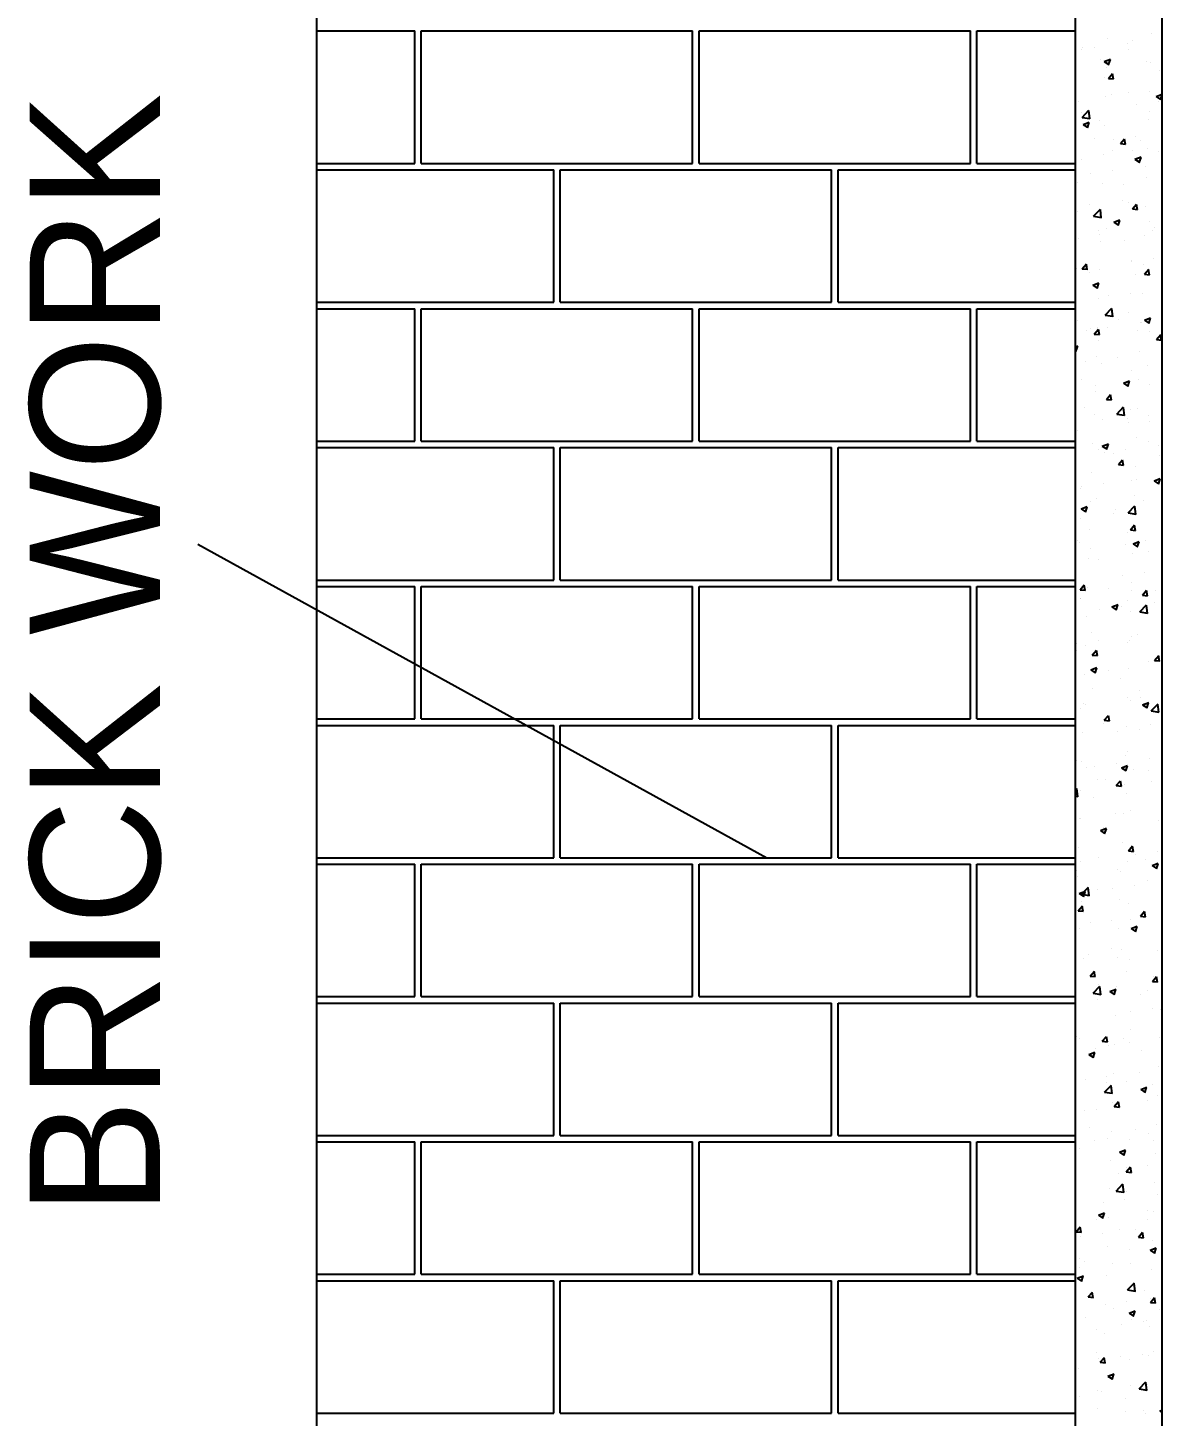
# Model space of a CAD drawing. Header units: metres. Extents: x -1560488.3 to -1560394.4, y 43534.5 to 43593.3.
# Drawn here: x -1560436.956 to -1560435.077, y 43543.477 to 43545.777 of the extents above; entities that cross this region are included whole.
import ezdxf

# ---------------------------------------------------------------- set-up
doc = ezdxf.new("R2010")
doc.units = ezdxf.units.M
doc.header["$LTSCALE"] = 750
doc.header["$MEASUREMENT"] = 0
doc.layers.get('0').update_dxf_attribs({"lineweight": 5})
doc.layers.add('BO', color=1, linetype='Continuous')
doc.styles.add('Romantic', font='GOTHIC.TTF')

# ---------------------------------------------------------------- blocks, each defined once
blk = doc.blocks.new('A$C70167D43')
at = {"color": 0}
for p, q in [((-238.45, 286.7), (-238.45, 649.47)), ((-157.14, 330.66), (-157.14, 591.19)), ((-147.84, 330.66), (-147.84, 591.19)), ((-251.2, 458.55), (-190.22, 424.95))]:
    blk.add_line(p, q, dxfattribs=at)
at = {"color": 4}
for p, q in [((-238.45, 513.58), (-227.95, 513.58)), ((-227.95, 499.39), (-227.95, 513.58)), ((-227.26, 513.58), (-198.18, 513.58)), ((-227.26, 499.39), (-227.26, 513.58)), ((-198.18, 499.39), (-198.18, 513.58)), ((-197.48, 513.58), (-168.4, 513.58)), ((-197.48, 499.39), (-197.48, 513.58)), ((-168.4, 499.39), (-168.4, 513.58)), ((-167.71, 513.58), (-157.14, 513.58)), ((-167.71, 499.39), (-167.71, 513.58)), ((-238.45, 499.39), (-227.95, 499.39)), ((-238.45, 498.69), (-213.07, 498.69)), ((-227.26, 499.39), (-198.18, 499.39)), ((-213.07, 484.5), (-213.07, 498.69)), ((-212.37, 498.69), (-183.29, 498.69)), ((-212.37, 484.5), (-212.37, 498.69)), ((-197.48, 499.39), (-168.4, 499.39)), ((-183.29, 484.5), (-183.29, 498.69)), ((-182.59, 498.69), (-157.14, 498.69)), ((-182.59, 484.5), (-182.59, 498.69)), ((-167.71, 499.39), (-157.14, 499.39)), ((-238.45, 484.5), (-213.07, 484.5)), ((-238.45, 483.8), (-227.95, 483.8)), ((-227.95, 469.61), (-227.95, 483.8)), ((-227.26, 483.8), (-198.18, 483.8)), ((-227.26, 469.61), (-227.26, 483.8)), ((-212.37, 484.5), (-183.29, 484.5)), ((-198.18, 469.61), (-198.18, 483.8)), ((-197.48, 483.8), (-168.4, 483.8)), ((-197.48, 469.61), (-197.48, 483.8)), ((-182.59, 484.5), (-157.14, 484.5)), ((-168.4, 469.61), (-168.4, 483.8)), ((-167.71, 483.8), (-157.14, 483.8)), ((-167.71, 469.61), (-167.71, 483.8)), ((-238.45, 469.61), (-227.95, 469.61)), ((-238.45, 468.91), (-213.07, 468.91)), ((-227.26, 469.61), (-198.18, 469.61)), ((-213.07, 454.72), (-213.07, 468.91)), ((-212.37, 468.91), (-183.29, 468.91)), ((-212.37, 454.72), (-212.37, 468.91)), ((-197.48, 469.61), (-168.4, 469.61)), ((-183.29, 454.72), (-183.29, 468.91)), ((-182.59, 468.91), (-157.14, 468.91)), ((-182.59, 454.72), (-182.59, 468.91)), ((-167.71, 469.61), (-157.14, 469.61)), ((-238.45, 454.72), (-213.07, 454.72)), ((-238.45, 454.03), (-227.95, 454.03)), ((-227.95, 439.84), (-227.95, 454.03)), ((-227.26, 454.03), (-198.18, 454.03)), ((-227.26, 439.84), (-227.26, 454.03)), ((-212.37, 454.72), (-183.29, 454.72)), ((-198.18, 439.84), (-198.18, 454.03)), ((-197.48, 454.03), (-168.4, 454.03)), ((-197.48, 439.84), (-197.48, 454.03)), ((-182.59, 454.72), (-157.14, 454.72)), ((-168.4, 439.84), (-168.4, 454.03)), ((-167.71, 454.03), (-157.14, 454.03)), ((-167.71, 439.84), (-167.71, 454.03)), ((-238.45, 439.84), (-227.95, 439.84)), ((-238.45, 439.14), (-213.07, 439.14)), ((-227.26, 439.84), (-198.18, 439.84)), ((-213.07, 424.95), (-213.07, 439.14)), ((-212.37, 439.14), (-183.29, 439.14)), ((-212.37, 424.95), (-212.37, 439.14)), ((-197.48, 439.84), (-168.4, 439.84)), ((-183.29, 424.95), (-183.29, 439.14)), ((-182.59, 439.14), (-157.14, 439.14)), ((-182.59, 424.95), (-182.59, 439.14)), ((-167.71, 439.84), (-157.14, 439.84)), ((-238.45, 424.95), (-213.07, 424.95)), ((-238.45, 424.25), (-227.95, 424.25)), ((-227.95, 410.06), (-227.95, 424.25)), ((-227.26, 410.06), (-227.26, 424.25)), ((-227.26, 424.25), (-198.18, 424.25)), ((-212.37, 424.95), (-183.29, 424.95)), ((-198.18, 410.06), (-198.18, 424.25)), ((-197.48, 410.06), (-197.48, 424.25)), ((-197.48, 424.25), (-168.4, 424.25)), ((-182.59, 424.95), (-157.14, 424.95)), ((-168.4, 410.06), (-168.4, 424.25)), ((-167.71, 410.06), (-167.71, 424.25)), ((-167.71, 424.25), (-157.14, 424.25)), ((-238.45, 410.06), (-227.95, 410.06)), ((-238.45, 409.37), (-213.07, 409.37)), ((-227.26, 410.06), (-198.18, 410.06)), ((-213.07, 395.18), (-213.07, 409.37)), ((-212.37, 409.37), (-183.29, 409.37)), ((-212.37, 395.18), (-212.37, 409.37)), ((-197.48, 410.06), (-168.4, 410.06)), ((-183.29, 395.18), (-183.29, 409.37)), ((-182.59, 409.37), (-157.14, 409.37)), ((-182.59, 395.18), (-182.59, 409.37)), ((-167.71, 410.06), (-157.14, 410.06)), ((-238.45, 395.18), (-213.07, 395.18)), ((-238.45, 394.48), (-227.95, 394.48)), ((-227.95, 380.29), (-227.95, 394.48)), ((-227.26, 394.48), (-198.18, 394.48)), ((-227.26, 380.29), (-227.26, 394.48)), ((-212.37, 395.18), (-183.29, 395.18)), ((-198.18, 380.29), (-198.18, 394.48)), ((-197.48, 394.48), (-168.4, 394.48)), ((-197.48, 380.29), (-197.48, 394.48)), ((-182.59, 395.18), (-157.14, 395.18)), ((-168.4, 380.29), (-168.4, 394.48)), ((-167.71, 394.48), (-157.14, 394.48)), ((-167.71, 380.29), (-167.71, 394.48)), ((-238.45, 380.29), (-227.95, 380.29)), ((-238.45, 379.59), (-213.07, 379.59)), ((-227.26, 380.29), (-198.18, 380.29)), ((-213.07, 365.4), (-213.07, 379.59)), ((-212.37, 379.59), (-183.29, 379.59)), ((-212.37, 365.4), (-212.37, 379.59)), ((-197.48, 380.29), (-168.4, 380.29)), ((-183.29, 365.4), (-183.29, 379.59)), ((-182.59, 379.59), (-157.14, 379.59)), ((-182.59, 365.4), (-182.59, 379.59)), ((-167.71, 380.29), (-157.14, 380.29)), ((-238.45, 365.4), (-213.07, 365.4)), ((-212.37, 365.4), (-183.29, 365.4)), ((-182.59, 365.4), (-157.14, 365.4))]:
    blk.add_line(p, q, dxfattribs=at)
at = {"color": 2}
for p, q in [((-153.68, 512.74), (-153.68, 512.74)), ((-151.57, 512.23), (-151.57, 512.23)), ((-151.03, 512.54), (-151.03, 512.54)), ((-148.98, 513.34), (-148.98, 513.34)), ((-156.46, 511.6), (-156.46, 511.6)), ((-156.42, 511.76), (-156.42, 511.76)), ((-155.1, 511.76), (-155.1, 511.76)), ((-154.05, 510.31), (-153.39, 510.56)), ((-151.45, 511.55), (-151.45, 511.55)), ((-154.46, 510.51), (-154.46, 510.51)), ((-154.05, 510.31), (-153.58, 510)), ((-153.79, 509.65), (-153.79, 509.65)), ((-153.59, 509.95), (-153.4, 510.52)), ((-149.49, 510.3), (-149.49, 510.3)), ((-149.09, 510.24), (-149.09, 510.24)), ((-148.14, 509.33), (-148.14, 509.33)), ((-154.02, 508.56), (-154.02, 508.56)), ((-153.61, 508.5), (-153.17, 509.03)), ((-153.61, 508.5), (-153.06, 508.45)), ((-153.07, 508.4), (-153.17, 508.99)), ((-153.91, 506.55), (-153.91, 506.55)), ((-153.3, 506.82), (-153.3, 506.82)), ((-151.41, 506.98), (-151.41, 506.98)), ((-149.21, 507.14), (-149.21, 507.14)), ((-148.49, 506.57), (-147.84, 506.82)), ((-148.49, 506.57), (-148.03, 506.25)), ((-148.34, 506.61), (-148.34, 506.61)), ((-148.04, 506.21), (-147.85, 506.77)), ((-156.84, 506.05), (-156.84, 506.05)), ((-156.47, 504.89), (-156.47, 504.89)), ((-156.42, 504.32), (-155.7, 505.08)), ((-155.6, 504.16), (-155.7, 505.04)), ((-150.59, 505.66), (-150.59, 505.66)), ((-149.18, 504.94), (-149.18, 504.94)), ((-148.26, 505.97), (-148.26, 505.97)), ((-156.42, 504.32), (-155.59, 504.19)), ((-156.31, 503.56), (-155.66, 503.81)), ((-156.31, 503.56), (-155.85, 503.25)), ((-155.85, 503.21), (-155.67, 503.77)), ((-154.61, 504.01), (-154.61, 504.01)), ((-154.02, 503.45), (-154.02, 503.45)), ((-149.32, 504.05), (-149.32, 504.05)), ((-155.11, 502.07), (-155.11, 502.07)), ((-153.04, 501.99), (-153.04, 501.99)), ((-152.32, 501.5), (-151.87, 502.03)), ((-151.77, 501.4), (-151.88, 501.99)), ((-150.71, 502.3), (-150.71, 502.3)), ((-150.15, 501.86), (-150.15, 501.86)), ((-154.13, 500.35), (-154.13, 500.35)), ((-153.15, 500.82), (-153.15, 500.82)), ((-152.32, 501.5), (-151.77, 501.45)), ((-151.06, 500.75), (-151.06, 500.75)), ((-149.43, 500.95), (-149.43, 500.95)), ((-148.19, 500.61), (-148.19, 500.61)), ((-156.48, 499.82), (-156.48, 499.82)), ((-150.76, 499.82), (-150.1, 500.07)), ((-150.76, 499.82), (-150.29, 499.51)), ((-150.3, 499.46), (-150.11, 500.02)), ((-149.63, 499.09), (-149.63, 499.09)), ((-156.97, 497.34), (-156.97, 497.34)), ((-155.49, 498.32), (-155.49, 498.32)), ((-154.25, 497.26), (-154.25, 497.26)), ((-153.16, 498.63), (-153.16, 498.63)), ((-149.55, 497.85), (-149.55, 497.85)), ((-152, 497.13), (-152, 497.13)), ((-156.87, 494.27), (-156.87, 494.27)), ((-155.6, 494.96), (-155.6, 494.96)), ((-155.19, 493.72), (-154.46, 494.47)), ((-154.37, 493.56), (-154.47, 494.44)), ((-152.08, 495.42), (-152.08, 495.42)), ((-151.44, 495.2), (-151.44, 495.2)), ((-151.03, 494.5), (-150.58, 495.03)), ((-151.03, 494.5), (-150.48, 494.45)), ((-150.48, 494.41), (-150.59, 494.99)), ((-149.66, 494.75), (-149.66, 494.75)), ((-155.19, 493.72), (-154.36, 493.59)), ((-154.36, 494.16), (-154.36, 494.16)), ((-153.02, 493.07), (-152.37, 493.32)), ((-153.02, 493.07), (-152.56, 492.76)), ((-152.56, 492.71), (-152.38, 493.28)), ((-149.21, 493.16), (-149.21, 493.16)), ((-156.82, 491.34), (-156.82, 491.34)), ((-154.64, 492.23), (-154.64, 492.23)), ((-154.53, 491.75), (-154.53, 491.75)), ((-153.81, 492.38), (-153.81, 492.38)), ((-149.77, 491.66), (-149.77, 491.66)), ((-148.84, 492.17), (-148.84, 492.17)), ((-148.65, 492.53), (-148.65, 492.53)), ((-154.47, 491.06), (-154.47, 491.06)), ((-151.85, 491.13), (-151.85, 491.13)), ((-156.41, 488.08), (-155.97, 488.62)), ((-155.87, 487.99), (-155.97, 488.57)), ((-151.1, 488.86), (-151.1, 488.86)), ((-151.08, 488.97), (-151.08, 488.97)), ((-149.89, 488.56), (-149.89, 488.56)), ((-148.77, 489.16), (-148.77, 489.16)), ((-156.98, 488.08), (-156.98, 488.08)), ((-156.51, 488.04), (-156.51, 488.04)), ((-156.41, 488.08), (-155.86, 488.04)), ((-155.66, 487.65), (-155.66, 487.65)), ((-154.59, 487.96), (-154.59, 487.96)), ((-150.69, 487.44), (-150.69, 487.44)), ((-149.74, 487.5), (-149.29, 488.04)), ((-149.74, 487.5), (-149.19, 487.45)), ((-149.19, 487.41), (-149.3, 487.99)), ((-155.28, 486.32), (-154.63, 486.57)), ((-155.28, 486.32), (-154.82, 486.01)), ((-154.83, 485.97), (-154.64, 486.53)), ((-151.22, 485.49), (-151.22, 485.49)), ((-150, 485.46), (-150, 485.46)), ((-154.7, 484.87), (-154.7, 484.87)), ((-153.95, 483.12), (-153.23, 483.87)), ((-153.55, 485.19), (-153.55, 485.19)), ((-153.13, 482.95), (-153.24, 483.83)), ((-156.9, 482.49), (-156.9, 482.49)), ((-153.95, 483.12), (-153.13, 482.99)), ((-152.51, 482.68), (-152.51, 482.68)), ((-151.47, 483.42), (-151.47, 483.42)), ((-150.14, 482.29), (-150.14, 482.29)), ((-150.11, 482.36), (-150.11, 482.36)), ((-149.73, 482.58), (-149.08, 482.83)), ((-149.73, 482.58), (-149.27, 482.27)), ((-149.27, 482.22), (-149.09, 482.78)), ((-156, 481.52), (-156, 481.52)), ((-155.51, 481.64), (-155.51, 481.64)), ((-155.12, 481.09), (-154.68, 481.62)), ((-155.12, 481.09), (-154.57, 481.04)), ((-154.81, 481.77), (-154.81, 481.77)), ((-154.58, 480.99), (-154.68, 481.58)), ((-153.67, 481.82), (-153.67, 481.82)), ((-150.54, 481.43), (-150.54, 481.43)), ((-149.24, 481.38), (-149.24, 481.38)), ((-148.45, 480.5), (-148, 481.04)), ((-147.9, 480.41), (-148.01, 480.99)), ((-157.14, 479.73), (-156.9, 479.83)), ((-157.14, 479.3), (-157.08, 479.26)), ((-157.09, 479.22), (-156.9, 479.78)), ((-154.67, 480.44), (-154.67, 480.44)), ((-148.45, 480.5), (-147.89, 480.45)), ((-156.11, 478.15), (-156.11, 478.15)), ((-154.93, 478.67), (-154.93, 478.67)), ((-154.36, 477.95), (-154.36, 477.95)), ((-152.59, 478.62), (-152.59, 478.62)), ((-150.23, 479.27), (-150.23, 479.27)), ((-151.11, 477.19), (-151.11, 477.19)), ((-149.39, 477.74), (-149.39, 477.74)), ((-156.54, 476.26), (-156.54, 476.26)), ((-155.04, 475.57), (-155.04, 475.57)), ((-155.04, 474.95), (-155.04, 474.95)), ((-151.99, 475.83), (-151.34, 476.08)), ((-151.99, 475.83), (-151.53, 475.52)), ((-151.54, 475.47), (-151.35, 476.04)), ((-150.34, 476.17), (-150.34, 476.17)), ((-149.16, 475.72), (-149.16, 475.72)), ((-153.83, 474.09), (-153.38, 474.62)), ((-153.83, 474.09), (-153.28, 474.04)), ((-153.28, 473.99), (-153.39, 474.58)), ((-156.17, 473.2), (-156.17, 473.2)), ((-155.15, 472.48), (-155.15, 472.48)), ((-154.21, 471.95), (-154.21, 471.95)), ((-152.72, 472.51), (-152, 473.27)), ((-152.72, 472.51), (-151.89, 472.38)), ((-151.9, 472.35), (-152, 473.23)), ((-151.61, 472.05), (-151.61, 472.05)), ((-151.2, 472.99), (-151.2, 472.99)), ((-150.45, 473.07), (-150.45, 473.07)), ((-149.28, 472.36), (-149.28, 472.36)), ((-156.92, 470.71), (-156.92, 470.71)), ((-151.5, 471.64), (-151.5, 471.64)), ((-149.24, 471.74), (-149.24, 471.74)), ((-155.26, 469.38), (-155.26, 469.38)), ((-154.26, 469.08), (-153.61, 469.33)), ((-154.26, 469.08), (-153.79, 468.77)), ((-153.8, 468.73), (-153.61, 469.29)), ((-150.56, 469.98), (-150.56, 469.98)), ((-149.27, 469.59), (-149.27, 469.59)), ((-148.2, 469.15), (-148.2, 469.15)), ((-154.69, 468.66), (-154.69, 468.66)), ((-154.06, 468.38), (-154.06, 468.38)), ((-153.05, 468.26), (-153.05, 468.26)), ((-152.54, 467.09), (-152.09, 467.62)), ((-151.99, 466.99), (-152.1, 467.58)), ((-151.73, 468.69), (-151.73, 468.69)), ((-148.09, 468.05), (-148.09, 468.05)), ((-155.38, 466.28), (-155.38, 466.28)), ((-152.54, 467.09), (-151.99, 467.04)), ((-150.68, 466.88), (-150.68, 466.88)), ((-156.57, 464.48), (-156.57, 464.48)), ((-156.5, 464.71), (-156.5, 464.71)), ((-154.18, 465.02), (-154.18, 465.02)), ((-151.14, 465.41), (-151.14, 465.41)), ((-150.65, 465.48), (-150.65, 465.48)), ((-148.7, 465.34), (-148.05, 465.59)), ((-148.7, 465.34), (-148.24, 465.03)), ((-148.25, 464.98), (-148.06, 465.54)), ((-155.49, 463.18), (-155.49, 463.18)), ((-154.87, 463.5), (-154.87, 463.5)), ((-150.79, 463.78), (-150.79, 463.78)), ((-149.9, 463.29), (-149.9, 463.29)), ((-156.52, 462.34), (-155.87, 462.59)), ((-156.52, 462.34), (-156.06, 462.02)), ((-156.07, 461.98), (-155.88, 462.54)), ((-153.1, 461.81), (-153.1, 461.81)), ((-152.9, 462.25), (-152.9, 462.25)), ((-151.49, 461.91), (-150.76, 462.66)), ((-151.49, 461.91), (-150.66, 461.78)), ((-150.67, 461.74), (-150.77, 462.63)), ((-147.94, 462.04), (-147.94, 462.04)), ((-156.62, 461.35), (-156.62, 461.35)), ((-155.6, 460.09), (-155.6, 460.09)), ((-151.25, 460.09), (-150.8, 460.62)), ((-151.25, 460.09), (-150.69, 460.04)), ((-150.9, 460.68), (-150.9, 460.68)), ((-150.7, 460), (-150.81, 460.58)), ((-156.95, 458.92), (-156.95, 458.92)), ((-156.72, 458.77), (-156.72, 458.77)), ((-151.75, 458.56), (-151.75, 458.56)), ((-151.52, 459.85), (-151.52, 459.85)), ((-150.97, 458.59), (-150.32, 458.84)), ((-150.97, 458.59), (-150.5, 458.28)), ((-150.51, 458.23), (-150.32, 458.8)), ((-149.67, 458.92), (-149.67, 458.92)), ((-155.72, 456.99), (-155.72, 456.99)), ((-155.55, 458.14), (-155.55, 458.14)), ((-151.02, 457.59), (-151.02, 457.59)), ((-149.29, 457.81), (-149.29, 457.81)), ((-154.72, 456.88), (-154.72, 456.88)), ((-149.79, 455.55), (-149.79, 455.55)), ((-156.63, 453.67), (-156.19, 454.21)), ((-156.09, 453.58), (-156.19, 454.16)), ((-152.12, 455.25), (-152.12, 455.25)), ((-151.13, 454.49), (-151.13, 454.49)), ((-156.63, 453.67), (-156.08, 453.63)), ((-156.59, 452.69), (-156.59, 452.69)), ((-156.57, 452.77), (-156.57, 452.77)), ((-155.83, 453.89), (-155.83, 453.89)), ((-153.56, 453.81), (-153.56, 453.81)), ((-151.6, 452.56), (-151.6, 452.56)), ((-151.17, 453.62), (-151.17, 453.62)), ((-149.96, 453.09), (-149.51, 453.63)), ((-149.96, 453.09), (-149.4, 453.04)), ((-149.41, 453), (-149.52, 453.58)), ((-148.59, 453.6), (-148.59, 453.6)), ((-154.57, 451.58), (-154.57, 451.58)), ((-153.23, 451.84), (-152.58, 452.09)), ((-153.23, 451.84), (-152.77, 451.53)), ((-152.78, 451.49), (-152.59, 452.05)), ((-152.24, 451.88), (-152.24, 451.88)), ((-151.24, 451.39), (-151.24, 451.39)), ((-150.25, 451.3), (-149.53, 452.06)), ((-150.25, 451.3), (-149.43, 451.18)), ((-149.43, 451.14), (-149.54, 452.02)), ((-148.71, 452.35), (-148.71, 452.35)), ((-155.94, 450.8), (-155.94, 450.8)), ((-155.41, 449.08), (-155.41, 449.08)), ((-154.68, 448.21), (-154.68, 448.21)), ((-151.55, 448.07), (-151.55, 448.07)), ((-151.36, 448.29), (-151.36, 448.29)), ((-151.16, 448.68), (-151.16, 448.68)), ((-150.45, 448.87), (-150.45, 448.87)), ((-157.01, 447.91), (-157.01, 447.91)), ((-156.98, 447.14), (-156.98, 447.14)), ((-156.06, 447.7), (-156.06, 447.7)), ((-155.34, 446.68), (-154.89, 447.21)), ((-155.34, 446.68), (-154.79, 446.63)), ((-154.79, 446.58), (-154.9, 447.16)), ((-148.67, 446.09), (-148.22, 446.63)), ((-148.12, 446), (-148.23, 446.58)), ((-155.5, 445.1), (-154.84, 445.35)), ((-155.5, 445.1), (-155.03, 444.78)), ((-155.04, 444.74), (-154.85, 445.3)), ((-154.75, 445.1), (-154.75, 445.1)), ((-151.47, 445.2), (-151.47, 445.2)), ((-149.32, 446.03), (-149.32, 446.03)), ((-148.67, 446.09), (-148.11, 446.04)), ((-157.13, 444.55), (-157.13, 444.55)), ((-156.17, 444.6), (-156.17, 444.6)), ((-153.61, 445.01), (-153.61, 445.01)), ((-152.26, 444.12), (-152.26, 444.12)), ((-155.26, 443.08), (-155.26, 443.08)), ((-151.58, 442.1), (-151.58, 442.1)), ((-150.3, 442.87), (-150.3, 442.87)), ((-150.18, 442.11), (-150.18, 442.11)), ((-147.85, 442.42), (-147.85, 442.42)), ((-156.62, 440.91), (-156.62, 440.91)), ((-156.28, 441.5), (-156.28, 441.5)), ((-156.06, 441.34), (-156.06, 441.34)), ((-151.19, 441.84), (-151.19, 441.84)), ((-149.94, 441.35), (-149.29, 441.6)), ((-149.94, 441.35), (-149.48, 441.04)), ((-149.49, 440.99), (-149.3, 441.55)), ((-149.02, 440.7), (-148.29, 441.46)), ((-149.02, 440.7), (-148.19, 440.57)), ((-148.2, 440.54), (-148.3, 441.42)), ((-154.11, 439.39), (-154.11, 439.39)), ((-154.05, 439.68), (-153.6, 440.21)), ((-154.05, 439.68), (-153.5, 439.63)), ((-153.5, 439.58), (-153.61, 440.17)), ((-149.14, 439.18), (-149.14, 439.18)), ((-157.14, 438.58), (-157.11, 438.6)), ((-157.14, 438.47), (-157.12, 438.55)), ((-156.4, 438.41), (-156.4, 438.41)), ((-152.63, 438.44), (-152.63, 438.44)), ((-151.7, 439), (-151.7, 439)), ((-150.3, 438.75), (-150.3, 438.75)), ((-151.58, 436.29), (-151.58, 436.29)), ((-157, 435.36), (-157, 435.36)), ((-156.51, 435.31), (-156.51, 435.31)), ((-155.92, 434.63), (-155.92, 434.63)), ((-155.07, 434.77), (-155.07, 434.77)), ((-152.75, 435.08), (-152.75, 435.08)), ((-152.21, 434.6), (-151.55, 434.85)), ((-151.81, 435.9), (-151.81, 435.9)), ((-151.75, 434.25), (-151.56, 434.81)), ((-149.22, 435.54), (-149.22, 435.54)), ((-154.78, 433.32), (-154.78, 433.32)), ((-153.96, 433.38), (-153.96, 433.38)), ((-152.76, 432.68), (-152.31, 433.21)), ((-152.21, 432.58), (-152.32, 433.17)), ((-152.21, 434.6), (-151.74, 434.29)), ((-150.95, 434.42), (-150.95, 434.42)), ((-149.35, 434.25), (-149.35, 434.25)), ((-148.99, 433.17), (-148.99, 433.17)), ((-157.14, 432.23), (-156.99, 432.39)), ((-156.9, 431.47), (-157, 432.36)), ((-156.62, 432.21), (-156.62, 432.21)), ((-152.76, 432.68), (-152.2, 432.63)), ((-151.92, 432.81), (-151.92, 432.81)), ((-151.67, 431.87), (-151.67, 431.87)), ((-157.14, 431.55), (-156.89, 431.51)), ((-155.19, 431.41), (-155.19, 431.41)), ((-156.74, 429.11), (-156.74, 429.11)), ((-156.65, 429.13), (-156.65, 429.13)), ((-152.8, 429.69), (-152.8, 429.69)), ((-152.04, 429.71), (-152.04, 429.71)), ((-151.22, 430.06), (-151.22, 430.06)), ((-148.24, 428.98), (-148.24, 428.98)), ((-154.47, 427.86), (-153.82, 428.11)), ((-154.47, 427.86), (-154.01, 427.54)), ((-154.12, 428.2), (-154.12, 428.2)), ((-154.01, 427.5), (-153.83, 428.06)), ((-156.85, 426.02), (-156.85, 426.02)), ((-152.15, 426.61), (-152.15, 426.61)), ((-151.47, 425.68), (-151.02, 426.21)), ((-150.92, 425.59), (-151.03, 426.17)), ((-156.56, 424.53), (-156.56, 424.53)), ((-154.62, 424.94), (-154.62, 424.94)), ((-151.61, 424.51), (-151.61, 424.51)), ((-151.47, 425.68), (-150.91, 425.63)), ((-150.69, 425.31), (-150.69, 425.31)), ((-149.65, 424.73), (-149.65, 424.73)), ((-148.92, 424.11), (-148.26, 424.36)), ((-148.46, 423.75), (-148.27, 424.31)), ((-148.36, 425.61), (-148.36, 425.61)), ((-157.03, 423.58), (-157.03, 423.58)), ((-156.96, 422.92), (-156.96, 422.92)), ((-152.65, 423.69), (-152.65, 423.69)), ((-152.26, 423.51), (-152.26, 423.51)), ((-148.92, 424.11), (-148.45, 423.8)), ((-156.73, 421.11), (-156.08, 421.36)), ((-156.48, 421.03), (-155.76, 421.79)), ((-156.28, 420.75), (-156.09, 421.31)), ((-155.66, 420.87), (-155.77, 421.75)), ((-154.8, 421.53), (-154.8, 421.53)), ((-153.14, 421.64), (-153.14, 421.64)), ((-150.81, 421.94), (-150.81, 421.94)), ((-149.38, 422.47), (-149.38, 422.47)), ((-157.07, 419.82), (-157.07, 419.82)), ((-156.85, 419.26), (-156.4, 419.8)), ((-156.73, 421.11), (-156.27, 420.8)), ((-156.48, 421.03), (-155.66, 420.9)), ((-156.47, 420.21), (-156.47, 420.21)), ((-156.3, 419.17), (-156.41, 419.75)), ((-152.38, 420.42), (-152.38, 420.42)), ((-151.5, 420), (-151.5, 420)), ((-156.85, 419.26), (-156.3, 419.22)), ((-153.25, 418.27), (-153.25, 418.27)), ((-151.25, 418.28), (-151.25, 418.28)), ((-150.18, 418.68), (-149.73, 419.22)), ((-150.18, 418.68), (-149.62, 418.63)), ((-149.63, 418.59), (-149.74, 419.17)), ((-149.73, 418.74), (-149.73, 418.74)), ((-156.68, 417.35), (-156.68, 417.35)), ((-155.58, 417.97), (-155.58, 417.97)), ((-152.49, 417.32), (-152.49, 417.32)), ((-151.18, 417.36), (-150.53, 417.61)), ((-151.18, 417.36), (-150.72, 417.05)), ((-150.72, 417), (-150.54, 417.57)), ((-156.32, 414.2), (-156.32, 414.2)), ((-155.7, 414.61), (-155.7, 414.61)), ((-153.31, 415.24), (-153.31, 415.24)), ((-152.6, 414.22), (-152.6, 414.22)), ((-152.18, 415.07), (-152.18, 415.07)), ((-151.35, 413.99), (-151.35, 413.99)), ((-148.35, 415.03), (-148.35, 415.03)), ((-155.56, 412.27), (-155.11, 412.8)), ((-155.01, 412.17), (-155.12, 412.75)), ((-151.63, 412.73), (-151.63, 412.73)), ((-157.06, 411.79), (-157.06, 411.79)), ((-155.56, 412.27), (-155.01, 412.22)), ((-155.25, 410.43), (-154.52, 411.18)), ((-154.63, 411.4), (-154.63, 411.4)), ((-154.43, 410.26), (-154.53, 411.15)), ((-153.44, 410.61), (-152.79, 410.86)), ((-152.99, 410.26), (-152.8, 410.82)), ((-152.71, 411.12), (-152.71, 411.12)), ((-148.89, 411.68), (-148.44, 412.22)), ((-148.89, 411.68), (-148.33, 411.63)), ((-148.75, 412.17), (-148.75, 412.17)), ((-148.34, 411.59), (-148.45, 412.17)), ((-147.88, 411.82), (-147.88, 411.82)), ((-155.25, 410.43), (-154.42, 410.3)), ((-155.16, 410.51), (-155.16, 410.51)), ((-154.83, 409.75), (-154.83, 409.75)), ((-153.44, 410.61), (-152.98, 410.3)), ((-150.2, 410.3), (-150.2, 410.3)), ((-149.4, 410.68), (-149.4, 410.68)), ((-152.83, 408.03), (-152.83, 408.03)), ((-151.2, 408.5), (-151.2, 408.5)), ((-148.87, 408.81), (-148.87, 408.81)), ((-148, 408.72), (-148, 408.72)), ((-157.07, 407.73), (-157.07, 407.73)), ((-151.28, 406.5), (-151.28, 406.5)), ((-147.89, 406.87), (-147.84, 406.89)), ((-147.89, 406.87), (-147.84, 406.83)), ((-156.98, 405.76), (-156.98, 405.76)), ((-156.7, 405.56), (-156.7, 405.56)), ((-154.27, 405.27), (-153.82, 405.8)), ((-154.27, 405.27), (-153.71, 405.22)), ((-153.72, 405.17), (-153.83, 405.76)), ((-152.94, 404.93), (-152.94, 404.93)), ((-152.01, 405.55), (-152.01, 405.55)), ((-151.32, 405.14), (-151.32, 405.14)), ((-148.11, 405.63), (-148.11, 405.63)), ((-155.71, 403.87), (-155.06, 404.12)), ((-155.71, 403.87), (-155.24, 403.56)), ((-155.25, 403.51), (-155.06, 404.07)), ((-155.01, 404.51), (-155.01, 404.51)), ((-153.65, 404.83), (-153.65, 404.83)), ((-150.05, 404.3), (-150.05, 404.3)), ((-150.24, 401.93), (-150.24, 401.93)), ((-148.22, 402.53), (-148.22, 402.53)), ((-156.09, 401.16), (-156.09, 401.16)), ((-154.02, 399.83), (-153.29, 400.58)), ((-153.86, 400.82), (-153.86, 400.82)), ((-153.76, 401.47), (-153.76, 401.47)), ((-153.2, 399.66), (-153.3, 400.54)), ((-153.05, 401.83), (-153.05, 401.83)), ((-151.66, 400.94), (-151.66, 400.94)), ((-148.89, 400.61), (-148.89, 400.61)), ((-157.09, 400.01), (-157.09, 400.01)), ((-154.02, 399.83), (-153.19, 399.7)), ((-150.15, 400.12), (-149.5, 400.37)), ((-150.15, 400.12), (-149.69, 399.81)), ((-149.7, 399.76), (-149.51, 400.33)), ((-148.33, 399.43), (-148.33, 399.43)), ((-156.21, 397.8), (-156.21, 397.8)), ((-154.86, 397.97), (-154.86, 397.97)), ((-153.17, 398.73), (-153.17, 398.73)), ((-152.98, 398.27), (-152.53, 398.8)), ((-152.98, 398.27), (-152.42, 398.22)), ((-152.69, 398.26), (-152.69, 398.26)), ((-152.43, 398.17), (-152.54, 398.76)), ((-149.43, 398.9), (-149.43, 398.9)), ((-155.67, 396.07), (-155.67, 396.07)), ((-148.45, 396.33), (-148.45, 396.33)), ((-155.14, 394.59), (-155.14, 394.59)), ((-153.71, 394.82), (-153.71, 394.82)), ((-153.28, 395.64), (-153.28, 395.64)), ((-151.3, 394.71), (-151.3, 394.71)), ((-150.71, 395.86), (-150.71, 395.86)), ((-149.26, 395.37), (-149.26, 395.37)), ((-148.74, 394.61), (-148.74, 394.61)), ((-156.73, 393.78), (-156.73, 393.78)), ((-152.42, 393.37), (-151.77, 393.62)), ((-152.42, 393.37), (-151.95, 393.06)), ((-151.96, 393.02), (-151.77, 393.58)), ((-148.56, 393.24), (-148.56, 393.24)), ((-153.39, 392.54), (-153.39, 392.54)), ((-151.71, 391.7), (-151.71, 391.7)), ((-151.69, 391.27), (-151.24, 391.8)), ((-151.14, 391.18), (-151.25, 391.76)), ((-149.38, 392), (-149.38, 392)), ((-152.78, 389.22), (-152.06, 389.98)), ((-152.56, 391.13), (-152.56, 391.13)), ((-151.69, 391.27), (-151.13, 391.22)), ((-148.67, 390.14), (-148.67, 390.14)), ((-153.51, 389.44), (-153.51, 389.44)), ((-152.78, 389.22), (-151.95, 389.09)), ((-151.96, 389.06), (-152.07, 389.94)), ((-151.69, 389.16), (-151.69, 389.16)), ((-148.3, 388.8), (-148.3, 388.8)), ((-157.11, 388.23), (-157.11, 388.23)), ((-154.15, 388.03), (-154.15, 388.03)), ((-151.83, 388.33), (-151.83, 388.33)), ((-149.46, 387.12), (-149.46, 387.12)), ((-148.79, 387.04), (-148.79, 387.04)), ((-154.89, 386.19), (-154.89, 386.19)), ((-154.68, 386.63), (-154.03, 386.88)), ((-154.68, 386.63), (-154.22, 386.31)), ((-154.37, 386.37), (-154.37, 386.37)), ((-154.23, 386.27), (-154.04, 386.83)), ((-153.62, 386.34), (-153.62, 386.34)), ((-149.4, 386.16), (-149.4, 386.16)), ((-157.07, 384.85), (-156.62, 385.39)), ((-157.07, 384.85), (-156.51, 384.81)), ((-156.52, 384.76), (-156.63, 385.34)), ((-156.6, 384.36), (-156.6, 384.36)), ((-154.27, 384.67), (-154.27, 384.67)), ((-152.41, 385.12), (-152.41, 385.12)), ((-150.75, 385.13), (-150.75, 385.13)), ((-150.4, 384.27), (-149.95, 384.81)), ((-150.4, 384.27), (-149.84, 384.22)), ((-149.85, 384.18), (-149.96, 384.76)), ((-153.73, 383.25), (-153.73, 383.25)), ((-151.33, 382.93), (-151.33, 382.93)), ((-149.13, 382.88), (-148.48, 383.13)), ((-149.13, 382.88), (-148.66, 382.57)), ((-148.9, 383.95), (-148.9, 383.95)), ((-148.67, 382.52), (-148.48, 383.09)), ((-156.76, 382), (-156.76, 382)), ((-156.22, 381.64), (-156.22, 381.64)), ((-153.2, 381.46), (-153.2, 381.46)), ((-151.25, 381.43), (-151.25, 381.43)), ((-156.95, 379.88), (-156.29, 380.13)), ((-156.95, 379.88), (-156.48, 379.57)), ((-156.72, 381), (-156.72, 381)), ((-156.49, 379.52), (-156.3, 380.08)), ((-153.85, 380.15), (-153.85, 380.15)), ((-149.01, 380.85), (-149.01, 380.85)), ((-155.78, 377.86), (-155.33, 378.39)), ((-155.23, 377.76), (-155.34, 378.34)), ((-151.55, 378.62), (-150.82, 379.37)), ((-151.55, 378.62), (-150.72, 378.49)), ((-150.73, 378.45), (-150.83, 379.34)), ((-149.77, 378.56), (-149.77, 378.56)), ((-155.78, 377.86), (-155.22, 377.81)), ((-155.64, 377.79), (-155.64, 377.79)), ((-153.96, 377.05), (-153.96, 377.05)), ((-153.06, 376.68), (-153.06, 376.68)), ((-151.72, 377.38), (-151.72, 377.38)), ((-149.13, 377.75), (-149.13, 377.75)), ((-149.11, 377.27), (-148.66, 377.81)), ((-149.11, 377.27), (-148.55, 377.22)), ((-148.56, 377.18), (-148.67, 377.76)), ((-157.14, 376.45), (-157.14, 376.45)), ((-156.07, 375.64), (-156.07, 375.64)), ((-151.39, 376.13), (-150.74, 376.38)), ((-151.39, 376.13), (-150.93, 375.82)), ((-151.1, 375.43), (-151.1, 375.43)), ((-150.94, 375.78), (-150.75, 376.34)), ((-149.89, 375.2), (-149.89, 375.2)), ((-149.49, 375.34), (-149.49, 375.34)), ((-148.1, 376.47), (-148.1, 376.47)), ((-154.91, 374.4), (-154.91, 374.4)), ((-154.07, 373.96), (-154.07, 373.96)), ((-152.22, 374.89), (-152.22, 374.89)), ((-149.24, 374.65), (-149.24, 374.65)), ((-154.92, 371.95), (-154.92, 371.95)), ((-154.66, 371.22), (-154.66, 371.22)), ((-154.49, 370.86), (-154.04, 371.39)), ((-154.49, 370.86), (-153.93, 370.81)), ((-154.19, 370.86), (-154.19, 370.86)), ((-153.94, 370.76), (-154.05, 371.35)), ((-152.33, 371.53), (-152.33, 371.53)), ((-151.36, 371.15), (-151.36, 371.15)), ((-149.95, 371.74), (-149.95, 371.74)), ((-149.35, 371.56), (-149.35, 371.56)), ((-148.81, 371.99), (-148.81, 371.99)), ((-156.79, 370.22), (-156.79, 370.22)), ((-153.66, 369.39), (-153, 369.64)), ((-153.66, 369.39), (-153.19, 369.07)), ((-153.2, 369.03), (-153.01, 369.59)), ((-154.78, 367.86), (-154.78, 367.86)), ((-154.3, 367.76), (-154.3, 367.76)), ((-151.26, 368.32), (-151.26, 368.32)), ((-150.31, 368.01), (-149.59, 368.77)), ((-150.31, 368.01), (-149.49, 367.89)), ((-149.5, 367.85), (-149.6, 368.73)), ((-149.47, 368.46), (-149.47, 368.46)), ((-157.11, 367.55), (-157.11, 367.55)), ((-156.73, 367.19), (-156.73, 367.19)), ((-151.76, 366.98), (-151.76, 366.98)), ((-154.77, 365.94), (-154.77, 365.94)), ((-151.74, 365.6), (-151.74, 365.6)), ((-149.8, 365.73), (-149.8, 365.73)), ((-149.58, 365.36), (-149.58, 365.36)), ((-148.1, 365.64), (-147.84, 365.74)), ((-148.1, 365.64), (-147.84, 365.46))]:
    blk.add_line(p, q, dxfattribs=at)
at = {"color": 0, "style": 'Romantic'}
blk.add_text('BRICK WORK', height=13.957, rotation=90, dxfattribs=at).set_placement((-255.28, 386.59))

msp = doc.modelspace()

# ---------------------------------------------------------------- block references
at = {"layer": 'BO', "color": 4, "xscale": 0.0154482882477733, "yscale": 0.0154482882477733, "zscale": 0.0154482882477733}
msp.add_blockref('A$C70167D43', (-1560432.7934, 43537.8373), dxfattribs=at)

doc.saveas('drawing.dxf')
